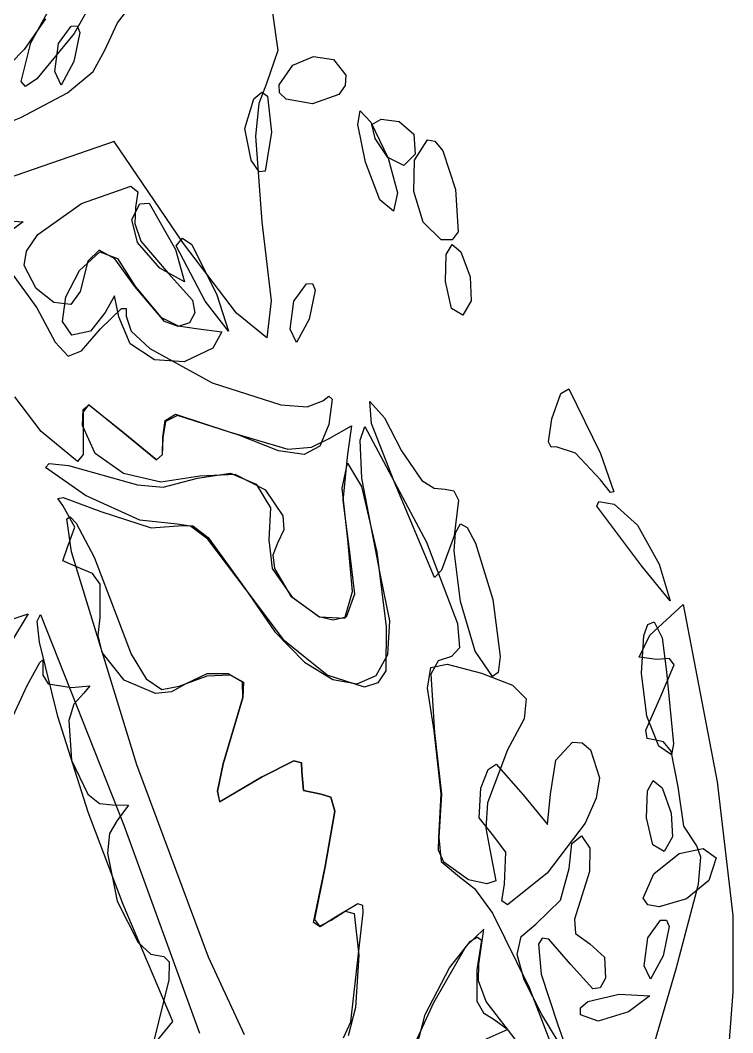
# Model space of a CAD drawing. Extents: x -886 to 651, y -59 to 942.
# Drawn here: x -121.62 to -104.14, y 145.44 to 170.28 of the extents above; entities that cross this region are included whole.
import ezdxf

# ---------------------------------------------------------------- set-up
doc = ezdxf.new("R2010")
doc.units = 0

msp = doc.modelspace()

# ---------------------------------------------------------------- linework, layer by layer
at = {"layer": 'Layer 1'}
for p, q in [((-119.53214, 171.3183), (-120.299, 169.958)), ((-121.361255, 169.72741), (-120.770405, 170.819915)), ((-119.238559, 170.217254), (-118.80768, 170.770858)), ((-115.434, 170.466), (-115.304897, 169.536853)), ((-121.008, 170.3167), (-121.525507, 169.566758)), ((-119.54484, 169.5448), (-119.238559, 170.217254)), ((-120.299, 169.958), (-121.213516, 168.843018)), ((-120.68707, 169.707686), (-120.37785, 170.13561)), ((-120.37785, 170.13561), (-120.228217, 170.142775)), ((-120.165459, 169.981412), (-120.30955, 169.2671)), ((-120.299, 169.958), (-120.299, 169.958)), ((-120.228217, 170.142775), (-120.165459, 169.981412)), ((-121.60172, 168.77799), (-121.361255, 169.72741)), ((-120.77576, 169.02243), (-120.68707, 169.707686)), ((-121.525507, 169.566758), (-122.238765, 168.837591)), ((-119.831673, 169.02708), (-119.54484, 169.5448)), ((-115.304897, 169.536853), (-115.58249, 168.73096)), ((-120.30952, 169.2671), (-120.617752, 168.693096)), ((-120.30955, 169.2671), (-120.30952, 169.2671)), ((-115.2709, 168.7011), (-114.936765, 169.177141)), ((-114.936765, 169.177141), (-114.429839, 169.391659)), ((-114.429839, 169.391659), (-113.934078, 169.318684)), ((-113.934078, 169.318684), (-113.63344, 168.93225)), ((-120.617752, 168.693096), (-120.77576, 169.02243)), ((-120.462824, 168.499878), (-119.831673, 169.02708)), ((-113.63344, 168.93225), (-113.647297, 168.678912)), ((-113.63344, 168.93225), (-113.63344, 168.93225)), ((-121.494781, 168.659899), (-121.60172, 168.77799)), ((-121.213516, 168.843018), (-121.494781, 168.659899)), ((-115.58249, 168.73096), (-115.766649, 168.241119)), ((-115.257995, 168.498305), (-115.2709, 168.7011)), ((-113.647297, 168.678912), (-113.806524, 168.461931)), ((-121.612671, 167.898805), (-120.462824, 168.499878)), ((-115.88834, 168.3539), (-115.695972, 168.514084)), ((-115.695972, 168.514084), (-115.55286, 168.416966)), ((-115.099565, 168.341744), (-115.257995, 168.498305)), ((-113.806524, 168.461931), (-114.45342, 168.22931)), ((-116.114206, 167.625984), (-115.88834, 168.3539)), ((-115.766649, 168.241119), (-115.848766, 167.438243)), ((-115.55286, 168.416966), (-115.46047, 167.53855)), ((-114.45342, 168.22931), (-115.099565, 168.341744)), ((-113.336522, 167.725851), (-113.277847, 168.057922)), ((-113.277847, 168.057922), (-113.016054, 167.78516)), ((-123.45559, 167.15947), (-121.612671, 167.898805)), ((-113.15122, 166.79651), (-113.336522, 167.725851)), ((-113.016054, 167.78516), (-112.592, 166.9)), ((-112.99334, 167.72442), (-112.763394, 167.853794)), ((-112.91091, 167.380511), (-112.99334, 167.72442)), ((-112.763394, 167.853794), (-112.32413, 167.80052)), ((-112.32413, 167.80052), (-111.965662, 167.487995)), ((-115.95824, 166.847), (-116.114206, 167.625984)), ((-115.848766, 167.438243), (-115.69244, 165.33863)), ((-115.46047, 167.53855), (-115.615072, 166.581139)), ((-115.46047, 167.53855), (-115.46047, 167.53855)), ((-111.965662, 167.487995), (-111.92998, 166.99409)), ((-119.32049, 167.30334), (-124.34659, 165.57183)), ((-117.61644, 164.80618), (-119.32049, 167.30334)), ((-112.59919, 166.91799), (-112.91091, 167.380511)), ((-111.945409, 166.852126), (-111.62984, 167.34422)), ((-111.62984, 167.34422), (-111.445636, 167.316555)), ((-111.445636, 167.316555), (-111.253588, 167.078814)), ((-111.92998, 166.99409), (-112.206666, 166.714728)), ((-111.92998, 166.99409), (-111.92998, 166.99409)), ((-111.253588, 167.078814), (-110.9369, 166.13219)), ((-115.760586, 166.56463), (-115.95824, 166.847)), ((-112.799595, 165.877482), (-113.15122, 166.79651)), ((-112.206666, 166.714728), (-112.59919, 166.91799)), ((-112.592, 166.9), (-112.361334, 166.05168)), ((-112.592, 166.9), (-112.592, 166.9)), ((-111.965989, 166.078303), (-111.945409, 166.852126)), ((-115.615072, 166.581139), (-115.760586, 166.56463)), ((-120.12075, 165.7871), (-118.913148, 166.213108)), ((-118.913148, 166.213108), (-118.736781, 166.071525)), ((-118.736781, 166.071525), (-118.7915, 165.6896)), ((-112.361334, 166.05168), (-112.45937, 165.59705)), ((-111.733569, 165.325385), (-111.965989, 166.078303)), ((-110.9369, 166.13219), (-110.879025, 165.090954)), ((-110.9369, 166.13219), (-110.9369, 166.13219)), ((-121.193098, 165.022591), (-120.12075, 165.7871)), ((-118.88303, 165.3953), (-118.6904, 165.779432)), ((-118.7915, 165.68962), (-118.812003, 165.294628)), ((-118.7915, 165.6896), (-118.7915, 165.68962)), ((-118.6904, 165.779432), (-118.456839, 165.790484)), ((-118.456839, 165.790484), (-117.81068, 164.65449)), ((-112.45937, 165.59705), (-112.799595, 165.877482)), ((-122.30385, 165.38265), (-121.55456, 165.338887)), ((-121.55456, 165.338887), (-122.07715, 164.95065)), ((-118.748929, 164.826961), (-118.88303, 165.3953)), ((-118.812003, 165.294628), (-118.668355, 164.859158)), ((-115.69244, 165.33863), (-115.468965, 163.397758)), ((-111.29014, 164.89601), (-111.733569, 165.325385)), ((-121.474949, 164.617332), (-121.193098, 165.022591)), ((-110.879025, 165.090954), (-111.024628, 164.892343)), ((-118.19656, 164.19833), (-118.748929, 164.826961)), ((-118.668355, 164.859158), (-117.99336, 164.07827)), ((-117.79604, 164.74359), (-117.64124, 164.932256)), ((-117.08733, 163.3931), (-117.79604, 164.74359)), ((-117.64124, 164.932256), (-117.413091, 164.783729)), ((-116.313481, 163.094768), (-117.61644, 164.80618)), ((-117.413091, 164.783729), (-116.79597, 163.54601)), ((-111.024628, 164.892343), (-111.29014, 164.89601)), ((-111.167062, 164.534605), (-111.021691, 164.783106)), ((-111.021691, 164.783106), (-110.808395, 164.604072)), ((-121.52578, 164.2634), (-121.474949, 164.617332)), ((-120.171863, 164.140443), (-119.67164, 164.60052)), ((-119.68502, 164.6394), (-119.967673, 164.370812)), ((-119.302692, 164.432188), (-119.68502, 164.6394)), ((-119.67164, 164.60052), (-119.238991, 164.440095)), ((-117.81068, 164.65449), (-117.591431, 163.862238)), ((-117.81068, 164.65449), (-117.81068, 164.65449)), ((-111.19023, 163.86908), (-111.167062, 164.534605)), ((-110.808395, 164.604072), (-110.58145, 163.98699)), ((-121.233601, 163.703309), (-121.52578, 164.2634)), ((-119.967673, 164.370812), (-120.15664, 163.62587)), ((-118.8147, 163.74973), (-119.302692, 164.432188)), ((-119.238991, 164.440095), (-118.79819, 163.73985)), ((-117.591431, 163.862238), (-118.19656, 164.19833)), ((-121.884969, 164.148424), (-121.22128, 163.22582)), ((-120.502632, 163.497261), (-120.171863, 164.140443)), ((-117.99336, 164.07827), (-117.398671, 163.413134)), ((-110.58145, 163.98699), (-110.553734, 163.40177)), ((-110.58145, 163.98699), (-110.58145, 163.98699)), ((-120.797511, 163.3589), (-121.233601, 163.703309)), ((-118.08332, 162.893641), (-118.8147, 163.74973)), ((-118.79819, 163.73985), (-118.79819, 163.73983)), ((-118.79819, 163.73983), (-118.174937, 162.993599)), ((-114.910051, 163.389502), (-114.60084, 163.81743)), ((-114.60084, 163.81743), (-114.451207, 163.824589)), ((-114.451207, 163.824589), (-114.388449, 163.663225)), ((-111.035979, 163.207901), (-111.19023, 163.86908)), ((-120.588928, 162.894979), (-120.502632, 163.497261)), ((-120.15664, 163.62587), (-120.383271, 163.307358)), ((-119.309751, 163.522579), (-119.5438, 163.1114)), ((-119.2006, 163.00444), (-119.309751, 163.522579)), ((-116.79597, 163.54601), (-116.511885, 162.650604)), ((-116.79597, 163.54601), (-116.79597, 163.54601)), ((-114.388449, 163.663225), (-114.53254, 162.94892)), ((-121.22128, 163.22582), (-121.22128, 163.22576)), ((-121.22128, 163.22576), (-120.765921, 162.380691)), ((-120.383271, 163.307358), (-120.797511, 163.3589)), ((-119.65234, 162.70986), (-119.13909, 163.210534)), ((-119.13909, 163.210534), (-119.021502, 163.205899)), ((-119.021502, 163.205899), (-119.02409, 163.01781)), ((-117.398671, 163.413134), (-117.341953, 163.102947)), ((-116.511885, 162.650604), (-117.08733, 163.3931)), ((-115.468965, 163.397758), (-115.57378, 162.48671)), ((-114.99874, 162.70425), (-114.910051, 163.389502)), ((-110.75701, 163.04563), (-111.035979, 163.207901)), ((-110.553734, 163.40177), (-110.75701, 163.04563)), ((-119.5438, 163.1114), (-119.896012, 162.651331)), ((-118.923259, 162.340641), (-119.2006, 163.00444)), ((-119.02409, 163.01781), (-118.902202, 162.65019)), ((-118.174937, 162.993599), (-117.745769, 162.782015)), ((-117.341953, 163.102947), (-117.46861, 162.86094)), ((-115.57378, 162.48671), (-116.313481, 163.094768)), ((-120.35573, 162.5576), (-120.588928, 162.894979)), ((-120.121401, 162.168761), (-119.65234, 162.70986)), ((-117.748605, 162.76593), (-118.08332, 162.893641)), ((-117.46861, 162.86094), (-117.748605, 162.76593)), ((-117.745769, 162.782015), (-117.30363, 162.72262)), ((-117.30363, 162.72262), (-116.67986, 162.633449)), ((-114.5325, 162.94892), (-114.84074, 162.374912)), ((-114.53254, 162.94892), (-114.5325, 162.94892)), ((-119.896012, 162.651331), (-120.35573, 162.5576)), ((-118.902202, 162.65019), (-118.442998, 162.227815)), ((-116.67986, 162.633449), (-116.89561, 162.23434)), ((-114.84074, 162.374912), (-114.99874, 162.70425)), ((-120.765921, 162.380691), (-120.445945, 162.043697)), ((-118.332805, 161.952992), (-118.923259, 162.340641)), ((-118.442998, 162.227815), (-116.911976, 161.390266)), ((-116.89561, 162.23434), (-117.600001, 161.898542)), ((-120.445945, 162.043697), (-120.121401, 162.168761)), ((-117.600001, 161.898542), (-118.332805, 161.952992)), ((-116.911976, 161.390266), (-115.229689, 160.848091)), ((-108.358235, 161.120468), (-108.161278, 161.239216)), ((-108.161278, 161.239216), (-107.37847, 159.65368)), ((-121.10901, 160.18827), (-121.754334, 161.043342)), ((-114.1948, 160.94422), (-114.046883, 161.060454)), ((-113.969992, 160.989121), (-114.0485, 160.36041)), ((-114.046883, 161.060454), (-113.969992, 160.989121)), ((-108.57474, 160.49952), (-108.358235, 161.120468)), ((-120.09344, 160.33947), (-120.076698, 160.73582)), ((-119.950642, 160.847492), (-120.079729, 160.672098)), ((-120.076698, 160.73582), (-119.931961, 160.844331)), ((-119.1076, 160.17257), (-119.950642, 160.847492)), ((-119.931961, 160.844331), (-119.10725, 160.17218)), ((-115.229689, 160.848091), (-114.581403, 160.794935)), ((-114.581403, 160.794935), (-114.1948, 160.94422)), ((-113.003856, 160.390437), (-113.0454, 160.92482)), ((-113.0454, 160.92482), (-112.682725, 160.529475)), ((-120.079729, 160.672098), (-120.0818, 160.15347)), ((-118.071291, 160.463722), (-117.812849, 160.620142)), ((-117.762239, 160.581479), (-118.058901, 160.437193)), ((-117.812849, 160.620142), (-116.49636, 160.18146)), ((-116.26291, 160.10555), (-117.762239, 160.581479)), ((-112.682725, 160.529475), (-112.26671, 159.721)), ((-108.657619, 159.934696), (-108.57474, 160.49952)), ((-119.787884, 159.649943), (-120.09344, 160.33947)), ((-118.12409, 160.05195), (-118.071291, 160.463722)), ((-118.058901, 160.437193), (-118.12336, 160.03545)), ((-114.0485, 160.36041), (-114.27417, 159.835401)), ((-114.04094, 160.02191), (-113.494105, 160.32878)), ((-113.494105, 160.32878), (-113.58816, 159.63305)), ((-113.282496, 159.978615), (-113.16417, 160.31651)), ((-113.16417, 160.31651), (-111.65442, 157.47728)), ((-112.44803, 158.96354), (-113.003856, 160.390437)), ((-120.217364, 159.459487), (-121.10901, 160.18827)), ((-120.0818, 160.15347), (-120.083633, 159.629601)), ((-118.279401, 159.499428), (-119.1076, 160.17257)), ((-119.10725, 160.17218), (-118.277188, 159.498587)), ((-118.12336, 160.03545), (-118.137534, 159.619104)), ((-118.136859, 159.624448), (-118.12409, 160.05195)), ((-116.49636, 160.18146), (-115.05283, 159.758987)), ((-115.28237, 159.719365), (-116.26291, 160.10555)), ((-114.478481, 159.803834), (-114.04094, 160.02191)), ((-113.236077, 159.045158), (-113.282496, 159.978615)), ((-115.05283, 159.758987), (-114.478481, 159.803834)), ((-114.27417, 159.835401), (-114.652459, 159.625518)), ((-108.596153, 159.808361), (-108.657619, 159.934696)), ((-108.47064, 159.81598), (-108.596153, 159.808361)), ((-107.993654, 159.659199), (-108.47064, 159.81598)), ((-120.083633, 159.629601), (-120.217364, 159.459487)), ((-119.088063, 159.161796), (-119.787884, 159.649943)), ((-118.137534, 159.619104), (-118.279401, 159.499428)), ((-118.277188, 159.498587), (-118.136859, 159.624448)), ((-114.652459, 159.625518), (-115.28237, 159.719365)), ((-113.58815, 159.63305), (-113.705236, 158.497542)), ((-113.58816, 159.63305), (-113.58815, 159.63305)), ((-112.26671, 159.721), (-111.7633, 158.989219)), ((-112.26671, 159.721), (-112.26671, 159.721)), ((-107.37929, 159.00285), (-107.993654, 159.659199)), ((-107.37847, 159.65368), (-107.051798, 158.713625)), ((-107.37847, 159.65368), (-107.37847, 159.65368)), ((-121.007727, 159.312069), (-120.914714, 159.409868)), ((-120.02568, 158.61952), (-121.007727, 159.312069)), ((-120.914714, 159.409868), (-120.44113, 159.35763)), ((-120.44113, 159.35763), (-118.74601, 158.88302)), ((-113.721704, 158.800161), (-113.59264, 159.41609)), ((-113.59264, 159.41609), (-113.249845, 158.839621)), ((-118.1716, 158.951759), (-119.088063, 159.161796)), ((-117.21612, 159.09656), (-118.1716, 158.951759)), ((-118.116644, 158.829475), (-117.27058, 159.04779)), ((-117.27058, 159.04779), (-116.462626, 159.172918)), ((-116.35198, 159.137048), (-117.21612, 159.09656)), ((-116.462626, 159.172918), (-115.831361, 158.90084)), ((-115.593275, 158.748889), (-116.35198, 159.137048)), ((-112.78222, 156.66502), (-113.236077, 159.045158)), ((-111.7633, 158.989219), (-111.467929, 158.803145)), ((-107.13378, 158.699641), (-107.37929, 159.00285)), ((-118.74601, 158.88302), (-118.116644, 158.829475)), ((-115.831361, 158.90084), (-115.482864, 158.32349)), ((-115.167203, 158.12597), (-115.593275, 158.748889)), ((-113.58364, 157.54281), (-113.721704, 158.800161)), ((-113.249845, 158.839621), (-112.87438, 157.2302)), ((-111.45529, 156.61008), (-112.44803, 158.96354)), ((-111.467929, 158.803145), (-111.19053, 158.7782)), ((-111.19053, 158.7782), (-110.981159, 158.73693)), ((-110.981159, 158.73693), (-110.871013, 158.506417)), ((-120.702425, 158.547108), (-120.567011, 158.57462)), ((-120.58087, 158.38022), (-120.702425, 158.547108)), ((-120.567011, 158.57462), (-119.64773, 158.23109)), ((-118.689474, 158.01435), (-120.02568, 158.61952)), ((-113.705236, 158.497542), (-113.54525, 157.22846)), ((-110.871013, 158.506417), (-110.97649, 157.62856)), ((-107.051798, 158.713625), (-107.13378, 158.699641)), ((-120.286225, 157.841296), (-120.58087, 158.38022)), ((-115.482864, 158.32349), (-115.52321, 157.5328)), ((-107.46781, 158.35832), (-107.42383, 158.473615)), ((-106.36688, 156.88559), (-107.46781, 158.35832)), ((-107.42383, 158.473615), (-107.0467, 158.40972)), ((-107.0467, 158.40972), (-106.469884, 157.898122)), ((-120.482455, 158.048516), (-120.402508, 158.099999)), ((-120.36846, 157.23643), (-120.482455, 158.048516)), ((-120.402508, 158.099999), (-120.252894, 157.945332)), ((-119.64773, 158.23109), (-118.414469, 157.829639)), ((-117.77347, 157.91564), (-118.689474, 158.01435)), ((-115.149903, 157.787066), (-115.167203, 158.12597)), ((-120.46378, 157.35653), (-120.286225, 157.841296)), ((-120.252894, 157.945332), (-119.80955, 157.108225)), ((-118.414469, 157.829639), (-117.64569, 157.88484)), ((-117.449251, 157.869737), (-117.77347, 157.91564)), ((-117.64569, 157.88484), (-117.388886, 157.881485)), ((-117.022396, 157.551168), (-117.449251, 157.869737)), ((-117.388886, 157.881485), (-117.01345, 157.591161)), ((-115.30096, 157.46218), (-115.149903, 157.787066)), ((-110.943047, 157.703035), (-110.81768, 157.92836)), ((-110.81768, 157.92836), (-110.651014, 157.836407)), ((-110.651014, 157.836407), (-110.446489, 157.45526)), ((-106.469884, 157.898122), (-105.94577, 156.93699)), ((-116.08269, 156.30714), (-117.022396, 157.551168)), ((-117.01345, 157.591161), (-116.10845, 156.35093)), ((-115.52321, 157.5328), (-115.438594, 156.834759)), ((-113.470739, 156.269757), (-113.58364, 157.54281)), ((-110.97649, 157.62856), (-111.285483, 156.789234)), ((-110.974256, 157.26206), (-110.943047, 157.703035)), ((-120.582985, 157.017528), (-120.46378, 157.35653)), ((-115.416691, 157.170026), (-115.30096, 157.46218)), ((-111.65442, 157.47728), (-111.65443, 157.47726)), ((-111.65443, 157.47726), (-110.894731, 155.477779)), ((-110.815057, 156.025284), (-110.974256, 157.26206)), ((-110.446489, 157.45526), (-110.02756, 156.06935)), ((-120.14806, 156.82914), (-120.582985, 157.017528)), ((-118.762643, 152.012164), (-120.36846, 157.23643)), ((-119.80955, 157.108225), (-119.2822, 155.71854)), ((-115.37855, 156.829384), (-115.416691, 157.170026)), ((-113.54525, 157.22846), (-113.421935, 156.1973)), ((-112.87438, 157.2302), (-112.87419, 157.2302)), ((-112.87419, 157.2302), (-112.644236, 155.408295)), ((-119.852603, 156.709323), (-120.14806, 156.82914)), ((-115.438594, 156.834759), (-114.950096, 156.128451)), ((-114.962708, 156.13596), (-115.37855, 156.829384)), ((-111.285483, 156.789234), (-111.45529, 156.61008)), ((-105.672699, 156.040244), (-106.36688, 156.88559)), ((-105.94577, 156.93699), (-105.672699, 156.040244)), ((-105.94577, 156.93699), (-105.94577, 156.93699)), ((-119.663227, 156.442969), (-119.852603, 156.709323)), ((-112.554801, 155.544375), (-112.78222, 156.66502)), ((-119.66513, 155.62611), (-119.663227, 156.442969)), ((-116.10845, 156.35093), (-115.379378, 155.277656)), ((-115.139111, 155.057407), (-116.08269, 156.30714)), ((-113.66044, 155.61607), (-113.470739, 156.269757)), ((-114.297539, 155.648553), (-114.962708, 156.13596)), ((-114.950096, 156.128451), (-114.282463, 155.645136)), ((-113.421935, 156.1973), (-113.62715, 155.63381)), ((-110.4618, 154.802268), (-110.815057, 156.025284)), ((-110.02756, 156.06935), (-110.0272, 156.06935)), ((-110.0272, 156.06935), (-109.842955, 154.673716)), ((-106.17006, 155.19811), (-105.35289, 155.94518)), ((-105.35289, 155.94518), (-104.51718, 151.59939)), ((-122.04347, 155.51069), (-121.427084, 155.720172)), ((-121.427084, 155.720172), (-121.81677, 155.07869)), ((-121.207631, 155.540693), (-121.12843, 155.69893)), ((-121.147873, 155.019992), (-121.207631, 155.540693)), ((-121.12843, 155.69893), (-119.08254, 150.53738)), ((-119.713687, 155.191176), (-119.66513, 155.62611)), ((-119.2822, 155.71854), (-118.904123, 154.730568)), ((-119.2822, 155.71854), (-119.2822, 155.71854)), ((-113.94774, 155.565433), (-114.297539, 155.648553)), ((-114.282463, 155.645136), (-113.66044, 155.61607)), ((-113.62715, 155.63381), (-113.94774, 155.565433)), ((-112.605411, 154.723796), (-112.554801, 155.544375)), ((-106.218591, 155.457203), (-106.06568, 155.52203)), ((-106.06568, 155.52203), (-105.870411, 155.129329)), ((-115.379378, 155.277656), (-114.64556, 154.53115)), ((-112.644236, 155.408295), (-112.65129, 154.321)), ((-110.894731, 155.477779), (-110.846102, 154.886831)), ((-106.319464, 155.188552), (-106.218591, 155.457203)), ((-120.699203, 153.198639), (-121.147873, 155.019992)), ((-119.610794, 154.774172), (-119.713687, 155.191176)), ((-114.087401, 154.214139), (-115.139111, 155.057407)), ((-106.43533, 154.65379), (-106.17006, 155.19811)), ((-106.373611, 154.266597), (-106.319464, 155.188552)), ((-105.870411, 155.129329), (-105.7626, 154.29796)), ((-119.075319, 154.090309), (-119.610794, 154.774172)), ((-110.846102, 154.886831), (-111.04026, 154.6689)), ((-110.0362, 154.17725), (-110.4618, 154.802268)), ((-121.450729, 153.958026), (-121.14002, 154.521034)), ((-121.14002, 154.521034), (-121.071828, 154.594243)), ((-121.071828, 154.594243), (-121.07008, 154.512172)), ((-121.07012, 154.51219), (-121.069449, 154.210373)), ((-121.07008, 154.512172), (-121.07012, 154.51219)), ((-118.904123, 154.730568), (-118.532676, 154.121134)), ((-114.64556, 154.53115), (-113.954125, 154.106961)), ((-112.886921, 154.207734), (-112.605411, 154.723796)), ((-111.368371, 154.561912), (-111.542575, 154.236736)), ((-111.04026, 154.6689), (-111.368371, 154.561912)), ((-109.842955, 154.673716), (-109.892515, 154.282044)), ((-106.00085, 154.60081), (-106.43533, 154.65379)), ((-105.688554, 154.621705), (-106.00085, 154.60081)), ((-105.571899, 154.471194), (-105.688554, 154.621705)), ((-112.65129, 154.321), (-112.849428, 154.025266)), ((-111.624614, 153.898225), (-111.549963, 154.404784)), ((-111.549963, 154.404784), (-111.142203, 154.486076)), ((-111.142203, 154.486076), (-110.30374, 154.26103)), ((-109.892515, 154.282044), (-110.0362, 154.17725)), ((-106.245158, 153.209812), (-106.373611, 154.266597)), ((-105.92435, 153.64137), (-105.571899, 154.471194)), ((-105.7626, 154.29796), (-105.7626, 154.29794)), ((-105.7626, 154.29794), (-105.58857, 152.53024)), ((-121.069449, 154.210373), (-120.939563, 153.999311)), ((-118.308024, 153.767223), (-119.075319, 154.090309)), ((-118.532676, 154.121134), (-118.146989, 153.866417)), ((-117.72619, 153.9426), (-117.035182, 154.197931)), ((-117.045803, 154.248643), (-117.55823, 153.99762)), ((-116.524579, 154.249135), (-117.045803, 154.248643)), ((-117.035182, 154.197931), (-116.470503, 154.223928)), ((-116.170603, 154.040888), (-116.524579, 154.249135)), ((-116.470503, 154.223928), (-116.142339, 154.04007)), ((-116.15992, 153.66569), (-116.170603, 154.040888)), ((-116.142339, 154.04007), (-116.16088, 153.66584)), ((-113.175486, 153.920836), (-114.087401, 154.214139)), ((-113.954125, 154.106961), (-113.352202, 154.000639)), ((-113.352202, 154.000639), (-112.886921, 154.207734)), ((-112.849428, 154.025266), (-113.175486, 153.920836)), ((-111.542575, 154.236736), (-111.45647, 152.81026)), ((-110.30374, 154.26103), (-109.5401, 153.968712)), ((-122.59439, 151.510392), (-121.450729, 153.958026)), ((-120.939563, 153.999311), (-120.3655, 153.91196)), ((-120.3655, 153.91196), (-119.919139, 153.950649)), ((-120.06392, 153.77117), (-120.310779, 153.501798)), ((-119.919139, 153.950649), (-120.06392, 153.77117)), ((-117.915357, 153.801192), (-118.308024, 153.767223)), ((-118.146989, 153.866417), (-117.72619, 153.9426)), ((-117.55823, 153.99762), (-117.915357, 153.801192)), ((-111.46375, 152.84747), (-111.624614, 153.898225)), ((-109.5401, 153.968712), (-109.204496, 153.633974)), ((-116.16088, 153.66584), (-116.64643, 152.04208)), ((-116.64548, 152.04192), (-116.15992, 153.66569)), ((-109.204496, 153.633974), (-109.258391, 153.143991)), ((-106.266196, 152.862081), (-105.92435, 153.64137)), ((-120.310779, 153.501798), (-120.433413, 153.101602)), ((-119.957879, 150.849748), (-120.699203, 153.198639)), ((-120.433413, 153.101602), (-120.362828, 152.12863)), ((-109.258391, 153.143991), (-109.66325, 152.38594)), ((-105.95114, 152.47184), (-106.245158, 153.209812)), ((-111.29008, 151.302664), (-111.46375, 152.84747)), ((-111.45647, 152.81026), (-111.287466, 151.291613)), ((-106.236286, 152.65941), (-106.266196, 152.862081)), ((-108.475882, 152.132675), (-108.07258, 152.57265)), ((-108.07258, 152.57265), (-107.835347, 152.550947)), ((-107.835347, 152.550947), (-107.631115, 152.378412)), ((-106.06628, 152.6258), (-106.236286, 152.65941)), ((-105.838363, 152.581453), (-106.06628, 152.6258)), ((-105.650732, 152.34947), (-105.838363, 152.581453)), ((-105.58857, 152.53024), (-105.642066, 152.255726)), ((-109.66325, 152.38594), (-110.15375, 151.083586)), ((-109.66325, 152.38594), (-109.66325, 152.38594)), ((-107.631115, 152.378412), (-107.40877, 151.69591)), ((-105.642066, 152.255726), (-105.95114, 152.47184)), ((-105.47379, 151.4738), (-105.650732, 152.34947)), ((-120.362828, 152.12863), (-119.965809, 151.292038)), ((-116.64643, 152.04208), (-116.78452, 151.367767)), ((-116.783565, 151.367601), (-116.64548, 152.04192)), ((-115.70505, 151.71066), (-114.910943, 152.11105)), ((-114.909991, 152.110881), (-115.70409, 151.7105)), ((-114.910943, 152.11105), (-114.721778, 152.064703)), ((-114.720827, 152.064533), (-114.909991, 152.110881)), ((-114.721778, 152.064703), (-114.71454, 151.84799)), ((-114.71359, 151.84782), (-114.720827, 152.064533)), ((-110.141744, 151.897693), (-109.946399, 152.028874)), ((-109.946399, 152.028874), (-109.28386, 151.2785)), ((-108.60647, 151.2904), (-108.475882, 152.132675)), ((-117.00534, 147.29534), (-118.762643, 152.012164)), ((-114.71454, 151.84799), (-114.670329, 151.381482)), ((-114.669379, 151.381316), (-114.71359, 151.84782)), ((-110.32237, 151.44079), (-110.141744, 151.897693)), ((-116.730181, 151.107661), (-115.70505, 151.71066)), ((-115.70409, 151.7105), (-116.729226, 151.107494)), ((-107.40877, 151.69592), (-107.489352, 151.192536)), ((-107.40877, 151.69591), (-107.40877, 151.69592)), ((-106.230353, 151.377263), (-106.084986, 151.625761)), ((-106.084986, 151.625761), (-105.871694, 151.446724)), ((-104.51718, 151.59939), (-104.5172, 151.59938)), ((-104.5172, 151.59938), (-104.135471, 148.314269)), ((-119.965809, 151.292038), (-119.6804, 151.062317)), ((-116.78452, 151.367767), (-116.730181, 151.107661)), ((-116.729226, 151.107494), (-116.783565, 151.367601)), ((-114.670329, 151.381482), (-114.24211, 151.29272)), ((-114.24116, 151.29255), (-114.669379, 151.381316)), ((-114.24211, 151.29272), (-114.002103, 151.22244)), ((-114.001152, 151.22227), (-114.24116, 151.29255)), ((-111.3496, 150.22993), (-111.29008, 151.302664)), ((-111.287466, 151.291613), (-111.34893, 150.22976)), ((-110.359654, 150.712783), (-110.32237, 151.44079)), ((-108.68151, 150.548625), (-108.60647, 151.2904)), ((-106.25352, 150.71174), (-106.230353, 151.377263)), ((-105.871694, 151.446724), (-105.64475, 150.82964)), ((-105.336291, 150.512555), (-105.47379, 151.4738)), ((-119.6804, 151.062317), (-119.356, 151.03161)), ((-114.002103, 151.22244), (-113.903265, 150.878269)), ((-113.902311, 150.878099), (-114.001152, 151.22227)), ((-110.15375, 151.083586), (-110.198652, 150.457894)), ((-109.28386, 151.2785), (-108.68151, 150.548625)), ((-107.489352, 151.192536), (-107.757812, 150.583507)), ((-119.09936, 148.5882), (-119.957879, 150.849748)), ((-119.356, 151.03161), (-118.965559, 151.02323)), ((-118.965559, 151.02323), (-119.24708, 150.65233)), ((-113.903265, 150.878269), (-114.1382, 149.52334)), ((-114.13725, 149.52317), (-113.902311, 150.878099)), ((-105.64475, 150.82964), (-105.617032, 150.244424)), ((-105.64475, 150.82964), (-105.64475, 150.82964)), ((-119.24708, 150.65233), (-119.432718, 150.325602)), ((-119.08254, 150.53738), (-117.22306, 145.43392)), ((-119.08254, 150.53738), (-119.08254, 150.53738)), ((-110.03153, 150.30288), (-110.359654, 150.712783)), ((-107.757812, 150.583507), (-108.69016, 149.35567)), ((-106.099276, 150.050556), (-106.25352, 150.71174)), ((-119.432718, 150.325602), (-119.479999, 149.843835)), ((-110.198652, 150.457894), (-110.09429, 149.93832)), ((-109.703352, 149.868778), (-110.03153, 150.30288)), ((-105.01523, 150.03053), (-105.336291, 150.512555)), ((-111.36187, 149.920467), (-111.3496, 150.22993)), ((-111.34893, 150.22976), (-111.292214, 149.642234)), ((-108.15066, 149.47267), (-108.087011, 150.081097)), ((-108.087011, 150.081097), (-107.85198, 150.26915)), ((-107.85198, 150.26915), (-107.646626, 149.968141)), ((-105.8203, 149.88828), (-106.099276, 150.050556)), ((-105.617032, 150.244424), (-105.8203, 149.88828)), ((-119.479999, 149.843835), (-119.248128, 148.673247)), ((-111.228521, 149.622349), (-111.36187, 149.920467)), ((-110.09429, 149.93832), (-109.948479, 149.171511)), ((-109.74053, 149.08258), (-109.703352, 149.868778)), ((-107.646626, 149.968141), (-107.6544, 149.40071)), ((-106.06899, 149.3366), (-105.448874, 149.841642)), ((-105.448874, 149.841642), (-104.860932, 149.963574)), ((-104.915581, 149.748489), (-105.01523, 150.03053)), ((-104.860932, 149.963574), (-104.540498, 149.731046)), ((-111.292214, 149.642234), (-110.8391, 149.26398)), ((-110.62064, 149.19587), (-111.228521, 149.622349)), ((-104.978232, 149.084643), (-104.915581, 149.748489)), ((-104.540498, 149.731046), (-104.7229, 149.17271)), ((-114.42302, 148.147381), (-114.13725, 149.52317)), ((-114.1382, 149.52334), (-114.399009, 148.222294)), ((-108.69016, 149.35567), (-109.662019, 148.581858)), ((-108.366223, 148.696761), (-108.15066, 149.47267)), ((-107.6544, 149.40071), (-108.02114, 148.22403)), ((-107.6544, 149.40071), (-107.6544, 149.40071)), ((-106.334498, 148.741502), (-106.06899, 149.3366)), ((-110.8391, 149.26398), (-110.477224, 148.978963)), ((-110.173278, 149.097539), (-110.62064, 149.19587)), ((-109.948479, 149.171511), (-110.173278, 149.097539)), ((-109.804463, 148.675107), (-109.74053, 149.08258)), ((-105.5237, 147.00822), (-104.978232, 149.084643)), ((-104.7229, 149.17271), (-105.267834, 148.726101)), ((-104.7229, 149.17271), (-104.7229, 149.17271)), ((-110.477224, 148.978963), (-110.035564, 148.372384)), ((-119.248128, 148.673247), (-118.728748, 147.656691)), ((-117.8758, 145.71976), (-119.09936, 148.5882)), ((-113.341442, 148.60164), (-113.88964, 148.27829)), ((-113.212705, 148.56429), (-113.341442, 148.60164)), ((-113.21059, 148.3894), (-113.212705, 148.56429)), ((-109.662019, 148.581858), (-109.804463, 148.675107)), ((-108.96655, 148.10605), (-108.366223, 148.696761)), ((-106.220803, 148.58256), (-106.334498, 148.741502)), ((-105.94521, 148.5315), (-106.220803, 148.58256)), ((-105.267834, 148.726101), (-105.94521, 148.5315)), ((-113.99354, 148.20374), (-113.646693, 148.424487)), ((-113.646693, 148.424487), (-113.427655, 148.367965)), ((-113.43473, 146.36141), (-113.21059, 148.3894)), ((-113.427655, 148.367965), (-113.31144, 147.34566)), ((-110.035564, 148.372384), (-109.13638, 146.55066)), ((-104.135471, 148.314269), (-104.13535, 146.43885)), ((-114.261863, 148.040284), (-114.42302, 148.147381)), ((-114.399009, 148.222294), (-114.279482, 148.052002)), ((-114.279482, 148.052002), (-113.99354, 148.20374)), ((-113.88964, 148.27829), (-114.261863, 148.040284)), ((-109.325621, 147.799452), (-108.96655, 148.10605)), ((-108.02114, 148.22403), (-107.994631, 147.873871)), ((-106.221051, 147.771442), (-105.91184, 148.19937)), ((-105.91184, 148.19937), (-105.762201, 148.206529)), ((-105.762201, 148.206529), (-105.699441, 148.045165)), ((-110.242023, 147.979386), (-110.685681, 147.555517)), ((-110.37029, 147.12763), (-110.242023, 147.979386)), ((-107.994631, 147.873871), (-107.63999, 147.62113)), ((-105.699441, 148.045165), (-105.84354, 147.33086)), ((-118.728748, 147.656691), (-118.416642, 147.367464)), ((-110.685681, 147.555517), (-111.479539, 146.178628)), ((-111.085612, 147.035968), (-110.576197, 147.688207)), ((-110.576197, 147.688207), (-110.401243, 147.787375)), ((-110.304432, 147.713578), (-110.42016, 146.9821)), ((-110.401243, 147.787375), (-110.304432, 147.713578)), ((-109.423839, 147.359739), (-109.325621, 147.799452)), ((-108.812237, 147.761931), (-108.899556, 147.616139)), ((-108.899556, 147.616139), (-108.837273, 146.881485)), ((-108.650509, 147.739068), (-108.812237, 147.761931)), ((-108.11753, 147.12447), (-108.650509, 147.739068)), ((-107.63999, 147.62113), (-107.284937, 147.297636)), ((-106.30974, 147.08619), (-106.221051, 147.771442)), ((-118.416642, 147.367464), (-118.09914, 147.31029)), ((-118.09914, 147.31029), (-117.972209, 147.180248)), ((-113.31144, 147.34566), (-113.398781, 146.060088)), ((-109.258092, 146.738051), (-109.423839, 147.359739)), ((-105.8435, 147.33086), (-106.151732, 146.756852)), ((-105.84354, 147.33086), (-105.8435, 147.33086)), ((-117.972209, 147.180248), (-117.980013, 146.735444)), ((-116.11695, 145.38731), (-117.00534, 147.29534)), ((-110.37246, 146.715621), (-110.37029, 147.12763)), ((-107.571321, 146.518801), (-108.11753, 147.12447)), ((-107.284937, 147.297636), (-107.25747, 146.77738)), ((-106.151732, 146.756852), (-106.30974, 147.08619)), ((-111.68283, 145.88684), (-111.085612, 147.035968)), ((-110.42016, 146.9821), (-110.42078, 146.219601)), ((-110.42016, 146.9821), (-110.42016, 146.9821)), ((-108.837273, 146.881485), (-108.43626, 145.66091)), ((-106.105911, 145.023516), (-105.5237, 147.00822)), ((-117.980013, 146.735444), (-118.36493, 145.18097)), ((-110.189729, 146.211006), (-110.37246, 146.715621)), ((-108.82527, 145.88553), (-109.258092, 146.738051)), ((-107.25747, 146.77738), (-107.388284, 146.541243)), ((-113.511982, 145.708105), (-113.43473, 146.36141)), ((-109.13638, 146.55066), (-108.16909, 144.06657)), ((-107.689026, 146.209368), (-106.92212, 146.38776)), ((-107.388284, 146.541243), (-107.571321, 146.518801)), ((-106.92212, 146.38776), (-106.172834, 146.34396)), ((-106.172834, 146.34396), (-106.69542, 145.95576)), ((-104.13535, 146.43885), (-104.231919, 145.152527)), ((-111.479539, 146.178628), (-112.40187, 144.17132)), ((-110.42078, 146.219601), (-110.253486, 145.933188)), ((-109.39728, 145.17964), (-110.189729, 146.211006)), ((-107.870494, 146.056341), (-107.689026, 146.209368)), ((-113.398781, 146.060088), (-113.578576, 145.368186)), ((-112.034646, 144.535942), (-111.68283, 145.88684)), ((-110.253486, 145.933188), (-109.99315, 145.76332)), ((-108.106789, 144.720655), (-108.82527, 145.88553)), ((-107.87559, 145.88285), (-107.870494, 146.056341)), ((-107.435404, 145.726059), (-107.87559, 145.88285)), ((-106.69542, 145.95575), (-107.435404, 145.726059)), ((-106.69542, 145.95576), (-106.69542, 145.95575)), ((-120.50486, 142.52185), (-117.8758, 145.71976)), ((-113.692931, 145.315308), (-113.511982, 145.708105)), ((-109.99315, 145.76332), (-109.659831, 145.518995)), ((-108.43626, 145.66091), (-108.106789, 144.720655)), ((-109.659831, 145.518995), (-110.24557, 145.2606))]:
    msp.add_line(p, q, dxfattribs=at)

doc.saveas('drawing.dxf')
